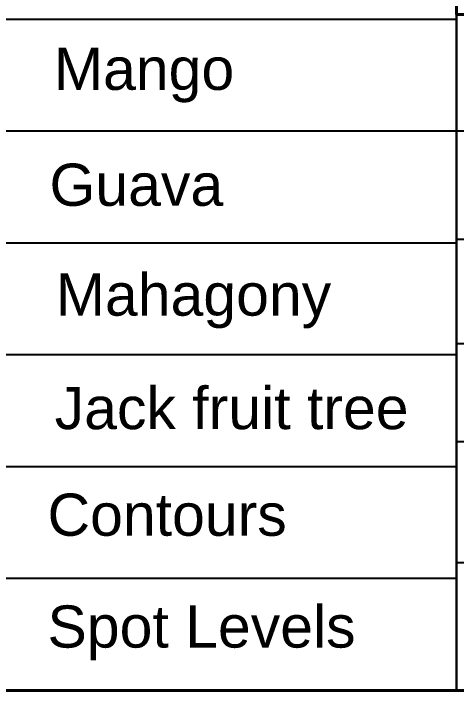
# Model space of a CAD drawing. Header units: millimetres. Extents: x 684983 to 685377, y 990360 to 990509.
# Drawn here: x 685008.01 to 685014.96, y 990360.29 to 990370.91 of the extents above; entities that cross this region are included whole.
import ezdxf

# ---------------------------------------------------------------- set-up
doc = ezdxf.new("R2010")
doc.units = ezdxf.units.MM
doc.layers.add('TITLE', color=6, linetype='Continuous')
doc.styles.add('ROMANS', font='arial.ttf')

msp = doc.modelspace()

# ---------------------------------------------------------------- linework, layer by layer
at = {"lineweight": 40}
for q in [(685014.964, 990377.924), (685085.196, 990370.9)]:
    msp.add_line((685014.964, 990370.9), q, dxfattribs=at)
for p, q in [((685014.964, 990360.285), (685014.964, 990370.9)), ((685014.964, 990370.9), (685014.964, 990360.285)), ((684982.764, 990360.285), (685085.196, 990360.285))]:
    msp.add_line(p, q)
msp.add_lwpolyline([(684982.764, 990360.285), (685085.196, 990360.285), (685085.196, 990509.155), (684982.764, 990509.155)], close=True, dxfattribs=at)
at = {"layer": 'TITLE', "color": 8}
for p, q in [((685014.964, 990370.9), (685014.964, 990360.285)), ((685014.964, 990370.9), (685014.964, 990360.285)), ((685014.964, 990370.821), (684982.764, 990370.821)), ((685014.964, 990369.065), (684982.764, 990369.065)), ((685032.888, 990369.066), (685014.964, 990369.066)), ((685014.964, 990367.309), (684982.764, 990367.309)), ((685032.888, 990367.367), (685014.964, 990367.367)), ((685032.888, 990365.727), (685014.964, 990365.727)), ((685014.964, 990365.553), (684982.764, 990365.553)), ((685032.888, 990364.191), (685014.964, 990364.191)), ((685014.964, 990363.797), (684982.764, 990363.797)), ((685049.13, 990362.287), (685014.964, 990362.287)), ((685014.964, 990362.041), (684982.764, 990362.041)), ((685014.964, 990360.285), (684982.764, 990360.285))]:
    msp.add_line(p, q, dxfattribs=at)

# ---------------------------------------------------------------- texts
at = {"layer": 'TITLE', "color": 7, "style": 'ROMANS'}
for s, height, p in [('Mango', 0.6625, (685008.647, 990369.715)), ('Guava', 0.6625, (685008.577, 990367.895)), ('Mahagony', 0.6625, (685008.677, 990366.17)), ('Jack fruit tree', 0.66246, (685008.659, 990364.388)), ('Contours', 0.6625, (685008.546, 990362.714)), ('Spot Levels', 0.66246, (685008.546, 990360.958))]:
    msp.add_text(s, height=height, dxfattribs=at).set_placement(p)

doc.saveas('drawing.dxf')
